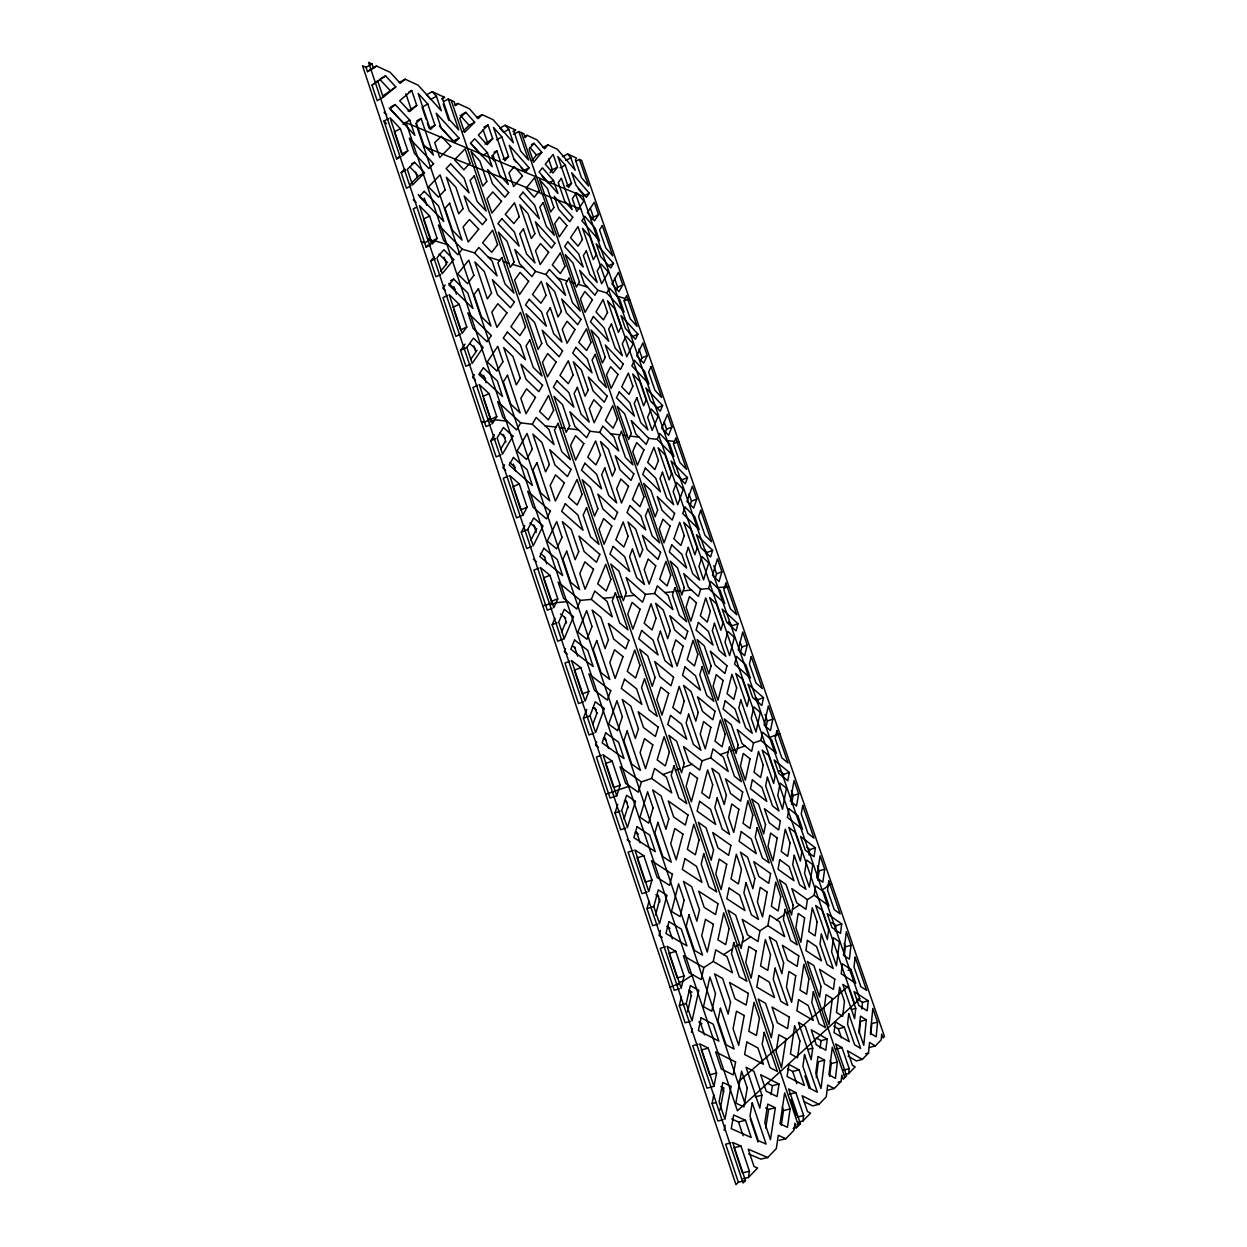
<?xml version="1.0" encoding="UTF-8"?>
<svg xmlns="http://www.w3.org/2000/svg" width="1247" height="1247" viewBox="0 0 1247 1247"><rect width="100%" height="100%" fill="white"/><g stroke="black" fill="none" stroke-linecap="round" stroke-linejoin="round"><path stroke-width="1.5" d="M877.545 1022.088L876.173 1036.803L870.422 1033.28L872.822 1008.418L877.545 1022.088L871.809 1023.584L870.733 1034.62M848.131 1056.178L856.393 1060.916L862.347 1059.404L868.504 1053.014L869.533 1042.445L875.332 1045.952L881.193 1039.873L881.707 1034.137L883.032 1037.972L884.466 1036.491L581.632 160.427L579.434 159.429L576.083 161.128M866.322 1019.812L863.766 1045.251L858.902 1031.113L860.461 1016.149L866.322 1019.812L860.508 1021.324L859.23 1033.607M868.224 1000.795L867.226 1010.834L858.824 1005.518L854.039 991.614L868.224 1000.795L862.488 1002.323L857.733 999.268M861.802 1009.01L862.488 1002.323M844.094 1074.727L848.677 1073.589L849.207 1068.663L841.99 1047.62L835.677 1043.957L846.573 1075.756L843.237 1079.216L841.819 1075.054L841.102 1081.445L834.243 1088.537L828.008 1090.081M855.738 1008.371L854.631 1018.705L842.801 984.351L848.817 988.232L855.738 1008.371L851.358 1009.524M837.345 1062.008L835.443 1078.359L828.928 1074.82L832.279 1047.215L837.345 1062.008L831.219 1063.566L829.676 1076.27M851 945.288L849.378 959.161L843.471 955.155L846.323 931.743L851 945.288L845.326 946.878L844.281 955.545M824.563 1060.184L820.994 1088.537L815.772 1073.184L817.938 1056.505L824.563 1060.184L818.344 1061.774L816.302 1077.533M827.213 1039.063L825.81 1050.223L816.333 1044.846L811.189 1029.773L827.213 1039.063L821.087 1040.653L816.255 1037.878M841.694 923.965L840.494 933.442L831.905 927.441L827.166 913.661L841.694 923.965L836.02 925.601L831.718 922.577M820.121 1048.088L821.087 1040.653M835.287 931.275L836.02 925.601M797.986 1122.222L802.897 1121.037L803.645 1115.519L795.851 1092.59L788.665 1088.943L800.418 1123.609L796.474 1127.693L793.17 1128.488M812.717 1048.181L811.173 1059.685L798.454 1022.4L805.266 1026.343L812.717 1048.181L808.025 1049.397M790.115 1108.926L787.465 1127.288L780.014 1123.796L784.659 1092.777L790.115 1108.926L783.521 1110.531L781.339 1125.215M824.703 869.206L822.833 882.237L816.785 877.763L820.074 855.785L824.703 869.206L819.092 870.889L817.72 880.195M814.182 895.237L815.569 885.884L824.314 892.26L829.021 905.899L814.182 895.237L807.417 899.664L805.936 909.297L796.708 902.844L791.814 888.597L807.417 899.664M775.353 1107.757L770.443 1139.68L764.785 1122.877L767.778 1104.109L775.353 1107.757L768.666 1109.409L765.627 1107.944M779.016 1084.048L777.084 1096.565L766.235 1091.203L760.67 1074.743L779.016 1084.048L772.423 1085.701L767.404 1083.175M815.398 847.866L814.026 856.751L805.235 850.08L800.543 836.456L815.398 847.866L809.786 849.597L806.809 847.321M765.72 1128.099L768.666 1109.409M771.005 1094.632L772.423 1085.701M808.944 854.928L809.786 849.597M743.118 1178.711L748.418 1177.495L749.447 1171.245L741.014 1146.055L732.706 1142.486L745.457 1180.582L743.087 1183.029L368.551 62.35L372.058 63.956L373.492 68.273L367.491 71.671L366.057 67.354L362.534 65.764L735.964 1184.65L738.349 1182.203L745.457 1180.582M761.948 1095.178L759.813 1108.131L746.08 1067.338L753.889 1071.298L761.948 1095.178L755.214 1096.861M798.657 793.809L796.521 806.014L790.349 801.104L794.058 780.513L798.657 793.809L793.108 795.602L791.549 804.315M767.871 925.601L769.742 915.251L779.64 921.86L784.675 936.637L767.871 925.601L759.953 930.792L757.973 941.485L747.467 934.814L742.199 919.32L759.953 930.792M724.195 1130.343L725.146 1125.215M789.351 772.454L787.808 780.778L778.829 773.467L774.169 759.953L789.351 772.454L783.802 774.278L779.313 770.615M720.002 1110.064L723.806 1089.987M783.178 777.598L783.802 774.278M713.939 1086.355L716.573 1073.028L708.234 1048.15L699.723 1043.817L713.939 1086.355L706.94 1088.148L692.755 1045.687L697.977 1044.285M723.198 1119.712L717.913 1121.022L712.068 1103.517L713.798 1094.741M772.844 719.098L770.459 730.508L764.146 725.146L768.292 705.927L772.844 719.098L767.357 720.984L766.141 726.689M713.268 961.421L715.747 949.855L727.079 956.683L732.519 972.785L713.268 961.421L703.838 967.594L701.188 979.581L689.092 972.722L683.403 955.748L703.838 967.594M760.857 740.422L762.618 732.254L771.753 739.923L776.367 753.313L760.857 740.422L753.531 742.963L751.676 751.364L742.027 743.524L737.242 729.542L753.531 742.963M763.538 697.728L761.823 705.49L752.642 697.541L748.029 684.167L763.538 697.728L758.051 699.661L757.35 702.762M691.462 1032.36L692.256 1028.728M687.565 1011.941L691.243 995.652M686.255 1003.57L690.355 985.598L698.819 990.305L692.054 1020.903L686.255 1003.57L679.334 1005.503L685.117 1022.789L690.324 1021.371M679.334 1005.503L681.423 996.509M684.073 975.965L681.174 988.357L667.114 946.317L675.827 951.367L684.073 975.965L677.215 977.929L669.015 953.363L675.827 951.367M747.265 645.073L744.63 655.688L738.193 649.905L742.744 632.026L747.265 645.073L741.84 647.053L740.5 652.368M710.681 757.864L712.972 748.901L723.307 757.038L728.248 771.503L710.681 757.864L702.108 760.841L699.692 770.085L688.718 761.761L683.559 746.594L702.108 760.841M660.411 930.465L659.102 935.531L662.219 937.339M737.959 623.703L736.073 630.904L726.72 622.331L722.153 609.082L737.959 623.703L732.535 625.713L728.326 621.848M655.532 915.08L659.772 899.134M653.818 906.538L658.291 889.89L666.958 895.299L659.538 923.668L653.818 906.538L646.99 908.627L652.695 925.726L657.824 924.183M646.99 908.627L649.017 901.222M651.947 880.039L648.783 891.511L634.894 849.955L643.811 855.723L651.947 880.039L645.198 882.143L637.077 857.874L643.811 855.723M721.919 571.718L719.051 581.57L712.473 575.35L717.446 558.796L721.919 571.718L716.542 573.791L715.092 578.717M651.604 778.393L654.581 768.479L666.428 777.115L671.743 792.874L651.604 778.393L641.426 781.931L638.277 792.204L625.62 783.35L620.055 766.78L641.426 781.931M708.545 588.49L710.65 581.445L720.158 590.392L724.694 603.532L708.545 588.49L700.674 589.223L683.699 573.526L688.406 587.243L698.445 596.44L700.674 589.223M712.614 550.332L710.572 557.004L701.032 547.823L696.496 534.682L712.614 550.332L707.252 552.437L704.555 549.833M623.999 819.045L627.911 806.544M625.713 828.117L620.663 829.785L615.02 812.888L617.764 804.346M616.766 795.773L620.195 785.205L612.152 761.169L603.034 754.716L616.766 795.773L610.064 798.049L596.362 757.038L601.366 755.292M696.792 499.034L693.691 508.106L687.003 501.465L692.366 486.205L696.792 499.034L691.477 501.185L690.23 504.832M654.644 593.494L657.325 585.856L668.096 595.458L672.944 609.658L654.644 593.494L645.447 594.351L626.134 577.455L631.185 592.309L642.61 602.207L645.447 594.351M596.69 741.84L595.505 745.192L598.498 747.327M687.502 477.617L685.289 483.774L675.578 473.985L671.089 460.969L687.502 477.617L682.203 479.814L679.553 477.149M592.761 724.632L597.157 712.598M590.049 715.856L595.271 701.749L604.312 708.514L595.645 732.581L590.049 715.856L583.409 718.241L588.989 734.951L593.977 733.174M583.409 718.241L586.729 709.434M588.818 691.462L585.139 701.157L571.562 660.567L580.853 667.706L588.818 691.462L582.24 693.878L574.306 670.153L580.853 667.706M671.899 426.988L668.563 435.312L661.752 428.267L667.504 414.285L671.899 426.988L666.646 429.233L665.29 432.569M591.296 599.386L594.741 591.047L607.071 601.413L612.277 616.844L591.296 599.386L580.401 600.399L558.142 582.084L563.582 598.279L576.769 609.019L580.401 600.399M657.185 439.365L659.632 433.426L669.499 443.558L673.941 456.48L657.185 439.365L648.783 438.336L631.185 420.488L635.799 433.925L646.227 444.431L648.783 438.336M565.53 648.611L564.252 651.667L567.245 653.974M564.236 638.682L573.511 616.719L564.299 609.284L558.718 622.144L564.236 638.682L557.69 641.207L552.172 624.7L554.993 618.263M662.609 405.571L660.24 411.198L650.342 400.817L645.899 387.926L662.609 405.571L657.372 407.847L652.212 402.438M561.477 632.338L566.013 621.692M557.783 598.794L553.855 607.632L540.434 567.494L549.927 575.303L557.783 598.794L551.314 601.35L543.458 577.907L549.927 575.303M647.224 355.598L643.67 363.173L636.734 355.722L642.875 343.003L647.224 355.598L642.034 357.92L640.584 360.975M599.729 432.413L602.8 426.053L613.96 437.058L618.73 450.978L599.729 432.413L589.925 431.228L569.895 411.775L574.836 426.318L586.698 437.744L589.925 431.228M637.95 334.165L635.424 339.278L625.355 328.32L620.944 315.538L637.95 334.165L632.759 336.534L628.987 332.435M530.895 540.216L536.709 528.588M527.746 529.523L533.669 517.879L543.068 525.938L533.202 545.874L527.746 529.523L521.293 532.22L526.733 548.54L531.581 546.529M521.293 532.22L524.722 525.548M522.945 515.167L527.107 507.17L519.329 483.945L509.664 475.497L522.945 515.167L516.507 517.879L503.274 478.271L508.075 476.183M622.767 284.83L618.995 291.689L611.95 283.848L618.465 272.345L622.767 284.83L617.639 287.246L616.112 290.005M532.298 424.261L536.179 417.418L548.976 429.451L554.073 444.555L532.298 424.261L520.716 422.858L497.615 401.518L502.931 417.355L516.617 429.888L520.716 422.858M606.775 292.967L609.534 288.088L619.743 299.389L624.124 312.062L606.775 292.967L597.859 290.255L579.652 270.303L584.173 283.505L594.959 295.243L597.859 290.255M504.536 464.788L502.822 467.796L505.721 470.353M613.508 263.398L610.812 268.011L600.586 256.477L596.222 243.804L613.508 263.398L608.365 265.845M500.826 448.951L505.503 440.986M500.92 454.812L496.15 456.916L490.757 440.783L494.373 434.798M496.774 416.592L492.362 423.746L479.253 384.528L489.089 393.616L496.774 416.592L490.476 419.428L483.4 398.261M598.544 214.687L594.538 220.844L587.368 212.598L594.258 202.326L598.544 214.687L593.447 217.196L591.437 220.283M545.89 274.511L549.335 269.383L560.885 281.744L565.561 295.383L545.89 274.511L535.524 271.363L514.793 249.462L519.625 263.725L531.908 276.6L535.524 271.363M474.437 374.724L472.613 377.405L475.419 380.008M589.27 193.254L586.433 197.369L576.036 185.289L571.703 172.725L589.27 193.254L584.188 195.779L578.203 188.827M470.945 359.058L477.009 350.329M466.846 347.414L473.439 338.108L483.181 347.414L472.177 363.391L466.846 347.414L460.564 350.391L465.895 366.337L470.618 364.124M460.564 350.391L465.022 344.172M466.783 327.01L462.154 333.37L449.185 294.588L459.177 304.299L466.783 327.01L460.579 329.987L453.581 309.069M571.5 183.356L568.492 187.502L557.814 156.514L565.25 165.181L571.5 183.356L566.341 185.959M557.534 167.145L552.982 173.037L545.298 164.214L553.138 154.394L557.534 167.145L552.327 169.81L550.021 172.756M453.674 279.079L448.951 284.986L473.003 308.508L467.796 292.998L453.674 279.079L450.588 280.591M474.561 252.876L478.864 247.483L492.113 261.106L497.101 275.899L474.561 252.876L462.31 249.166L438.43 224.943L443.636 240.437L457.789 254.684L462.31 249.166M445.132 285.08L442.747 288.041L445.428 290.645M529.087 167.784L525.611 172.039L513.826 158.79L509.212 145.276L529.087 167.784L523.709 170.558L521.199 167.721M541.79 152.321L533.622 162.266L529.118 149.094L534.012 143.327L541.79 152.321L536.522 155.033L531.939 160.582M562.584 156.623L567.681 154.005L570.892 157.792L575.179 170.231L557.269 149.219L547.885 144.901L544.658 148.814L536.943 139.867L527.076 135.315L524.426 136.702M440.581 271.207L446.332 264.255M440.643 274.465L435.982 276.772L430.714 260.997L434.221 256.898M437.136 238.442L432.273 244.022L419.444 205.661L429.607 215.98L437.136 238.442L430.994 241.559M508.573 156.545L504.848 160.816L493.469 127.443L501.902 136.983L508.573 156.545L503.102 159.382M527.076 135.315L525.158 137.529L523.896 133.85L518.83 131.527L513.499 134.333M416.373 207.267L413.303 208.857L426.1 247.14L427.939 245.051M496.836 150.84L492.97 155.111L499.782 175.126L508.293 184.509L496.836 150.84L494.061 152.274M476.681 117.608L482.184 114.662L493.111 119.681L513.405 142.781L508.838 129.407L503.445 132.244L499.813 128.114L505.206 125.246L515.588 130.031L514.013 131.777L520.576 150.949L528.619 160.099L518.83 131.527M492.705 138.713L487.094 144.777L478.349 135.05L488.029 124.981L492.705 138.713L484.927 144.06M748.418 1177.495L757.599 1167.987L754.045 1166.522L748.231 1149.157L767.7 1157.528L776.32 1148.581L778.299 1135.3L785.813 1138.729L793.934 1130.328L794.931 1123.157L796.474 1127.693M802.897 1121.037L810.55 1113.103L807.479 1111.576L802.102 1095.754L819.014 1104.328L826.247 1096.83L827.681 1085.046L834.243 1088.537M848.677 1073.589L855.161 1066.855L852.465 1065.328L847.477 1050.785L862.347 1059.404M458.958 138.105L454.625 142.485L441.142 127.818L436.216 113.196L458.958 138.105L453.238 141.16L439.396 126.072M474.671 122.253L464.57 132.431L459.753 118.216L465.801 112.324L474.671 122.253L469.09 125.23L462.777 131.574M482.184 114.662L478.209 118.668L469.433 108.785L457.914 103.485L455.093 104.997M410.481 184.135L418.602 175.967L423.107 173.582M414.55 162.313L407.301 169.374L412.523 184.992L424.619 172.803L414.55 162.313L411.526 163.918M410.996 185.803L406.413 188.219L401.207 172.616L404.854 169.078M407.8 150.84L402.719 155.657L390.03 117.732L400.365 128.644L407.8 150.84L401.752 154.082L394.348 131.917L400.365 128.644M434.954 125.183L430.324 129.563L418.15 93.416L427.815 104L434.954 125.183L429.139 128.316L427.362 123.032M457.914 103.485L455.529 105.73L454.189 101.771L448.265 99.043L444.01 101.35M388.518 118.559L383.982 121.053L396.624 158.915L399.196 156.499M406.101 122.72L582.879 196.247L859.775 998.909L737.413 1110.796L406.101 122.72L403.108 124.357M421.159 118.527L416.342 122.923L423.637 144.636L433.442 155.049L421.159 118.527L416.747 120.928M426.536 94.834L432.273 91.686L444.446 97.282L442.514 99.059L449.512 119.774L458.709 129.906L448.265 99.043M416.732 105.403L409.733 111.591L399.679 100.773L411.728 90.517L416.732 105.403L408.05 111.108M737.834 1082.209L848.537 985.863M395.205 104.577L390.062 108.957L414.892 135.346L409.795 120.18L395.205 104.577L390.716 107.039M378.106 80.4L372.011 85.217L377.171 100.633L383.203 97.297L395.813 86.916L385.588 75.864L381.13 78.374M432.273 91.686L436.434 96.284L441.313 110.749L418.057 85.139L405.181 79.216L400.225 83.284L390.124 72.279L376.469 65.997L371.996 68.523M382.813 96.019L395.813 86.916M372.011 85.217L385.588 75.864M373.492 68.273L376.469 65.997M367.491 71.671L370.499 69.38M676.981 985.208L679.553 983.524M692.818 974.827L682.795 981.389L679.366 982.371M723.65 954.61L732.519 948.78M735.294 946.972L739.611 944.135M742.324 942.358L750.694 936.871M776.632 919.865L784.129 914.939M786.483 913.396L790.13 911.011M792.437 909.499L799.545 904.823M821.664 890.327L828.086 886.118M831.671 883.764L827.291 885.635M670.06 987.172L677.822 984.008M366.057 67.354L372.058 63.956M399.321 82.473L405.181 79.216M408.798 92.138L411.728 90.517M436.434 96.284L430.698 99.417L427.581 95.972M427.815 104L422.016 107.18L426.178 119.509M441.609 98.84L444.446 97.282M409.795 120.18L403.857 123.406L389.22 107.866M461.608 114.584L465.801 112.324M396.624 158.915L401.191 156.467M483.898 127.178L488.029 124.981M401.207 172.616L405.789 170.184M496.446 139.851L501.902 136.983M512.907 131.434L515.588 130.031M483.244 154.987L487.437 152.789L492.175 166.771L470.649 143.062L474.78 138.776L487.437 152.789M531.362 144.699L534.012 143.327M542.679 147.582L547.885 144.901M429.607 215.98L423.497 219.129L430.418 239.829M565.795 160.395L570.892 157.792M560.106 167.815L565.25 165.181M430.386 243.227L435 240.889L447.985 244.817M549.568 182.561L553.528 180.55L557.97 193.519L539.078 172.008L542.414 167.846L553.528 180.55M426.1 247.14L430.729 244.802M430.714 260.997L435.359 258.675M447.626 295.352L442.966 297.643L455.888 336.378L460.579 334.118M452.988 307.323L459.177 304.299M624.357 300.932L627.787 299.327L629.86 299.966M477.679 385.261L472.94 387.443L486.018 426.614L490.788 424.463M482.807 396.499L489.089 393.616M490.102 421.86L494.841 419.725L507.139 421.205M490.757 440.783L495.527 438.663M519.329 483.945L512.969 486.689L520.716 509.883L527.107 507.17M673.489 443.246L678.96 441.984M538.813 568.149L533.95 570.128L547.324 610.188L552.218 608.271M550.675 603.657L542.804 605.871M551.19 604.592L556.068 602.66L567.634 601.584M552.172 624.7L557.082 622.783M723.525 588.132L728.934 586.589M569.91 661.191L564.985 663.045L578.514 703.573L583.471 701.765M605.683 794.308L629.517 786.078M612.417 792.016L615.192 791.05M662.827 774.496L672.429 771.16M675.422 770.116L680.098 768.495M683.029 767.482L692.085 764.317M720.174 754.56L728.295 751.738M730.836 750.85L734.795 749.478M737.289 748.605L745.005 745.924M768.978 737.601L775.946 735.169M779.843 733.828L774.465 735.652M612.152 761.169L605.512 763.476L613.54 787.481L620.195 785.205M615.02 812.888L620.055 811.205M633.195 850.501L628.129 852.137L641.971 893.616L647.084 892.026M665.399 946.832L660.255 948.344L674.268 990.305L679.444 988.84M848.085 970.291L850.968 969.496L855.723 983.275L841.211 973.751L842.426 963.791L850.968 969.496M856.876 999.689L859.775 998.909M708.234 1048.15L701.313 1049.974L709.621 1074.82L716.573 1073.028M833.838 1026.141L838.343 1028.837L844.328 1027.279L849.269 1041.666L834.04 1032.687L835.365 1021.87L844.328 1027.279M835.926 1049.163L841.99 1047.62M869.502 1047.433L875.332 1045.952M787.558 1068.773L792.671 1071.469L799.093 1069.848L804.409 1085.498L787.091 1076.504L788.899 1064.424L799.093 1069.848M865.558 1053.762L868.504 1053.014M843.128 1070.191L849.207 1068.663M712.068 1103.517L715.575 1102.644M789.351 1094.196L795.851 1092.59M838.015 1082.209L841.102 1081.445M731.786 1118.964L738.536 1122.004L745.457 1120.32L751.208 1137.482L731.225 1128.644L733.688 1114.958L745.457 1120.32M819.014 1104.328L812.623 1105.886L804.284 1101.693M797.114 1117.094L803.645 1115.519M797.129 1124.389L800.418 1123.609M730.945 1142.907L725.645 1144.169L738.349 1182.203M741.014 1146.055L734 1147.723L742.401 1172.866L749.447 1171.245M779.094 1140.335L785.813 1138.729M767.7 1157.528L760.81 1159.133L748.699 1153.989M549.335 603.283L552.312 603.018M603.33 598.264L613.618 597.313M616.829 597.017L621.832 596.549M624.981 596.253L634.692 595.349M664.822 592.543L673.551 591.733M676.279 591.483L680.535 591.094M683.216 590.844L691.493 590.065M717.259 587.68L724.756 586.978M481.342 421.735L484.522 422.11L490.866 419.241L487.702 418.867M545.095 425.804L556.037 427.129M559.467 427.534L564.782 428.189M568.133 428.594L578.483 429.841M610.578 433.722L619.868 434.844M622.783 435.203L627.319 435.749M630.171 436.091L639.01 437.151M666.49 440.487L674.487 441.454M421.268 241.747L424.619 242.744L430.792 239.611L427.456 238.598M488.091 256.976L499.673 260.483M503.289 261.589L508.916 263.288M512.455 264.364L523.413 267.684M557.378 277.987L567.229 280.965M570.315 281.9L575.116 283.365M578.14 284.285L587.493 287.122M616.642 295.96L625.121 298.532M423.497 146.46L580.931 209.215M567.681 154.005L576.628 158.135L575.35 159.834L581.507 177.666L588.631 186.021L579.434 159.429M720.844 1086.573L724.164 1088.163M698.788 1022.01L701.827 1023.616M688.625 990.336L692.023 992.207M666.802 926.474L669.904 928.329M655.891 894.66L658.79 896.468M627.116 839.808L630.187 841.803M635.191 832.03L638.355 834.118M624.388 800.558L627.35 802.585M603.392 738.271L606.26 740.344M593.245 707.517L596.269 709.761M572.482 645.915L575.413 648.206M560.464 613.945L565.748 618.169M533.357 559.202L536.257 561.602M540.419 553.356L544.892 557.097M529.975 522.852L535.368 527.434M755.23 697.198L758.051 699.661M509.867 462.699L515.338 467.547M499.844 432.771L505.316 437.728M479.939 373.289L485.519 378.496M470.025 343.704L475.606 349.004M448.811 283.381L455.249 289.678M438.96 254.029L447.642 262.665M413.225 199.676L415.952 202.435M418.213 194.516L426.069 202.544M409.78 166.833L417.34 174.658M383.982 121.053L386.57 123.765M384.029 112.277L386.648 115.051M379.634 79.2L389.875 90.22M470.431 143.14L481.841 155.719M460.205 115.348L469.09 125.23M513.655 159.226L516.164 162.063M542.071 176.186L548.259 183.231M505.206 125.246L508.838 129.407M529.835 147.349L536.522 155.033M590.408 208.374L593.447 217.196M614.568 278.346L617.639 287.246M638.932 348.942L642.034 357.92M664.137 421.985L666.646 429.233M688.952 493.874L691.477 501.185M713.752 565.717L716.542 573.791M740.141 642.174L741.84 647.053M765.081 714.406L767.357 720.984M791.393 790.614L793.108 795.602M817.362 865.87L819.092 870.889M844.157 943.511L845.326 946.878M575.397 193.129L854.647 1003.601M548.571 158.883L552.327 169.81M838.343 1028.837L841.429 1037.816M521.371 132.696L844.905 1077.486M830.081 1060.277L831.219 1063.566M483.103 129.626L487.187 141.628M491.91 155.501L493.718 160.801M804.907 1075.88L809.163 1088.413M792.671 1071.469L796.802 1083.627M791.144 1099.48L796.506 1115.332M451.227 100.399L798.454 1125.636M443.215 103.937L448.733 120.258M782.305 1106.946L783.521 1110.531M405.883 93.743L410.871 108.614M415.89 123.547L745.082 1103.782M750.226 1118.84L758.051 1142.112M738.536 1122.004L743.134 1135.721M415.594 172.164L417.449 177.713M424.245 198.024L426.723 205.412M444.041 257.147L446.52 264.535M453.939 286.701L456.418 294.089M473.735 345.824L475.59 351.358M483.633 375.378L486.112 382.767M503.429 434.502L505.908 441.89M513.328 464.055L515.806 471.444M533.747 525.018L536.226 532.407M544.269 556.427L546.747 563.815M564.688 617.39L566.543 622.939M574.586 646.959L577.673 656.187M594.99 707.922L596.845 713.455M604.889 737.476L608.598 748.559M625.932 800.293L628.394 807.682M636.438 831.702L640.147 842.785M657.481 894.504L659.944 901.893M667.987 925.913L672.32 938.851M689.638 990.57L691.508 996.119M700.159 1021.979L704.493 1034.916M721.81 1086.651L723.665 1092.185M378.044 81.85L383.203 97.297M848.739 1013.733L847.555 1024.223L854.647 1044.83L860.664 1048.4L848.739 1013.733M855.13 957.228L854.024 966.924L860.835 986.642L866.587 990.414L855.13 957.228M844.453 1001.263L842.691 1016.289L836.503 1012.502L839.59 987.11L844.453 1001.263M832.31 998.566L829.037 1024.582L824.018 1009.93L826.013 994.638L832.31 998.566M834.757 979.144L833.464 989.417L824.438 983.68L819.513 969.293L834.757 979.144M839.434 941.875L836.425 965.833L831.609 951.835L833.448 937.744L839.434 941.875M821.04 986.502L819.606 997.07L807.417 961.484L813.886 965.661L821.04 986.502M828.678 929.81L827.369 939.521L815.663 905.509L821.82 909.874L828.678 929.81M804.533 1054.541L802.897 1066.263L810.519 1088.662L817.362 1092.216L804.533 1054.541M813.309 991.786L811.813 1002.51L819.108 1023.881L825.608 1027.699L813.309 991.786M821.368 934.143L819.98 944.01L826.995 964.414L833.183 968.483L821.368 934.143M828.787 881.021L827.525 890.14L834.259 909.671L840.151 913.911L828.787 881.021M799.919 1040.996L797.503 1057.768L790.458 1053.933L794.682 1025.642L799.919 1040.996M808.882 978.864L806.669 994.218L799.997 990.134L803.863 964.196L808.882 978.864M817.112 921.798L815.086 935.92L808.742 931.618L812.296 907.785L817.112 921.798M798.563 999.72L796.911 1010.771L813.325 1020.451L808.227 1005.534L798.563 999.72M807.417 940.425L805.905 950.573L821.492 960.813L816.598 946.551L807.417 940.425M786 1038.751L781.51 1067.822L776.102 1051.86L778.829 1034.776L786 1038.751M789.32 1017.116L787.558 1028.541L777.302 1022.727L772.002 1007.077L789.32 1017.116M795.711 975.7L791.611 1002.292L786.436 987.094L788.915 971.475L795.711 975.7M798.766 955.888L797.145 966.363L787.434 960.19L782.337 945.273L798.766 955.888M804.611 917.886L800.855 942.296L795.882 927.799L798.174 913.443L804.611 917.886M812.81 864.67L809.35 887.163L804.564 873.29L806.684 860.087L812.81 864.67M773.296 1026.047L771.347 1037.847L758.223 999.096L765.596 1003.367L773.296 1026.047M783.646 962.965L781.885 973.751L769.305 936.84L776.273 941.345L783.646 962.965M793.139 905.166L791.518 915.049L779.453 879.821L786.062 884.513L793.139 905.166M801.868 851.997L800.371 861.1L788.774 827.416L795.072 832.248L801.868 851.997M752.237 1102.831L749.993 1116.049L758.238 1140.584L766.11 1144.076L752.237 1102.831M764.193 1032.36L762.166 1044.362L770.038 1067.666L777.458 1071.516L764.193 1032.36M775.104 968.124L773.249 979.082L780.778 1001.263L787.792 1005.394L775.104 968.124M785.08 909.328L783.381 919.382L790.614 940.534L797.254 944.899L785.08 909.328M794.245 855.317L792.687 864.576L799.623 884.778L805.952 889.329L794.245 855.317M802.709 805.531L801.26 814.073L807.931 833.417L813.964 838.109L802.709 805.531M747.249 1088.008L743.945 1106.9L735.839 1103.112L741.591 1071.189L747.249 1088.008M759.439 1018.269L756.43 1035.462L748.792 1031.3L754.03 1002.307L759.439 1018.269M770.537 954.719L767.793 970.4L760.576 965.973L765.362 939.505L770.537 954.719M780.7 896.531L778.19 910.918L771.363 906.288L775.743 882.019L780.7 896.531M790.052 843.081L787.73 856.315L781.245 851.514L785.267 829.208L790.052 843.081M746.844 1042.056L744.615 1054.479L763.413 1064.237L757.911 1047.948L746.844 1042.056M758.815 975.778L756.773 987.094L774.527 997.569L769.259 982.075L758.815 975.778M779.749 859.76L778.034 869.268L793.996 880.725L789.148 866.618L779.749 859.76M788.977 808.711L787.387 817.455L802.569 829.255L797.909 815.741L788.977 808.711M731.054 1086.402L724.959 1119.292L719.098 1101.756L722.792 1082.427L731.054 1086.402M735.59 1062.023L733.189 1074.883L721.374 1069.053L715.622 1051.891L735.59 1062.023M744.225 1015.526L738.676 1045.36L733.08 1028.744L736.447 1011.208L744.225 1015.526M748.34 993.36L746.158 1005.066L735.029 998.769L729.542 982.48L748.34 993.36M756.196 951.025L751.146 978.209L745.8 962.419L748.855 946.442L756.196 951.025M767.139 892.073L762.525 916.95L757.397 901.908L760.202 887.303L767.139 892.073M770.584 873.539L768.76 883.328L758.815 876.392L753.78 861.615L770.584 873.539M777.177 837.984L772.937 860.835L768.027 846.464L770.599 833.058L777.177 837.984M780.341 820.947L778.674 829.956L769.228 822.802L764.395 808.679L780.341 820.947M786.436 788.182L782.524 809.241L777.785 795.508L780.154 783.147L786.436 788.182M730.555 1002.058L728.17 1014.154L714.593 973.829L722.59 978.459L730.555 1002.058M743.274 937.541L741.092 948.546L728.108 910.216L735.652 915.095L743.274 937.541M754.871 878.621L752.892 888.69L740.453 852.169L747.577 857.219L754.871 878.621M765.518 824.61L763.694 833.853L751.754 798.968L758.519 804.175L765.518 824.61M775.307 774.917L773.639 783.428L762.151 750.055L768.573 755.339L775.307 774.917M720.423 1008.277L717.929 1020.592L726.081 1044.861L734.14 1049.039L720.423 1008.277M733.797 942.529L731.521 953.737L739.3 976.791L746.906 981.264L733.797 942.529M745.987 882.58L743.898 892.821L751.364 914.768L758.55 919.475L745.987 882.58M757.132 827.696L755.23 837.08L762.385 858.014L769.196 862.908L757.132 827.696M767.388 777.24L765.642 785.891L772.517 805.905L778.985 810.924L767.388 777.24M776.85 730.711L775.229 738.692L781.853 757.88L788.01 762.993L776.85 730.711M715.497 993.61L711.819 1011.223L703.511 1006.719L709.902 976.993L715.497 993.61M729.074 928.61L725.738 944.634L717.913 939.833L723.728 912.804L729.074 928.61M741.466 869.315L738.411 883.952L731.023 878.948L736.338 854.273L741.466 869.315M752.798 815.024L749.993 828.444L743.009 823.285L747.888 800.652L752.798 815.024M763.226 765.128L760.654 777.473L754.014 772.205L758.503 751.38L763.226 765.128M701.126 1017.755L698.382 1030.49L718.88 1041.12L713.175 1024.161L701.126 1017.755M729.059 888.082L726.783 898.635L744.958 910.559L739.752 895.221L729.059 888.082M741.217 831.655L739.128 841.304L756.321 853.665L751.333 839.028L741.217 831.655M752.362 779.889L750.445 788.759L766.765 801.431L761.964 787.449L752.362 779.889M713.424 924.308L707.267 952.084L701.749 935.655L705.459 919.351L713.424 924.308M717.991 903.67L715.575 914.565L704.181 907.348L698.756 891.231L717.991 903.67M726.705 864.233L721.109 889.547L715.809 873.929L719.207 859.058L726.705 864.233M730.882 845.372L728.684 855.333L717.929 847.835L712.723 832.513L730.882 845.372M738.863 809.287L733.735 832.466L728.669 817.58L731.771 803.972L738.863 809.287M742.682 792.016L740.671 801.135L730.493 793.435L725.505 778.814L742.682 792.016M750.024 758.862L745.301 780.17L740.437 765.939L743.29 753.437L750.024 758.862M760.296 712.411L755.947 732.051L751.271 718.443L753.889 706.924L760.296 712.411M699.52 909.983L696.886 921.221L683.465 881.348L691.649 886.648L699.52 909.983M713.565 849.971L711.164 860.212L698.32 822.287L706.036 827.759L713.565 849.971M726.393 795.134L724.211 804.502L711.881 768.355L719.176 773.951L726.393 795.134M738.177 744.833L736.151 753.453L724.32 718.911L731.225 724.601L738.177 744.833M749.011 698.554L747.14 706.488L735.761 673.427L742.324 679.163L749.011 698.554M688.983 914.784L686.224 926.225L694.283 950.214L702.544 955.093L688.983 914.784M703.713 853.681L701.204 864.093L708.904 886.898L716.682 891.995L703.713 853.681M717.15 797.924L714.858 807.448L722.247 829.161L729.589 834.446L717.15 797.924M729.464 746.859L727.36 755.604L734.452 776.32L741.404 781.729L729.464 746.859M740.796 699.91L738.848 707.953L745.659 727.78L752.268 733.267L740.796 699.91M751.24 656.592L749.447 664.028L756.009 683.029L762.291 688.578L751.24 656.592M684.104 900.287L680.067 916.639L671.556 911.432L678.586 883.842L684.104 900.287M699.053 839.901L695.374 854.787L687.362 849.363L693.768 824.267L699.053 839.901M712.692 784.799L709.325 798.407L701.78 792.827L707.61 769.898L712.692 784.799M725.177 734.327L722.091 746.797L714.952 741.123L720.314 720.096L725.177 734.327M736.665 687.908L733.813 699.396L727.048 693.644L731.973 674.284L736.665 687.908M668.938 921.673L665.929 933.489L686.91 945.865L681.283 929.093L668.938 921.673M684.993 858.669L682.265 869.393L701.967 882.346L696.59 866.4L684.993 858.669M699.614 801.322L697.12 811.111L715.7 824.454L710.541 809.287L699.614 801.322M725.224 700.798L723.12 709.029L739.783 722.886L735.029 709.044L725.224 700.798M736.509 656.499L734.577 664.09L750.413 678.072L745.831 664.807L736.509 656.499M672.46 874.241L669.561 885.354L657.169 877.498L651.542 860.726L672.46 874.241M682.951 834.087L676.217 859.853L670.746 843.611L674.814 828.491L682.951 834.087M687.97 814.946L685.32 825.062L673.676 816.925L668.298 800.995L687.97 814.946M697.541 778.346L691.384 801.837L686.146 786.389L689.872 772.594L697.541 778.346M710.868 727.328L705.241 748.855L700.222 734.124L703.62 721.499L710.868 727.328M715.061 711.289L712.848 719.768L702.466 711.32L697.525 696.839L715.061 711.289M723.12 680.503L717.945 700.284L713.113 686.209L716.246 674.596L723.12 680.503M726.97 665.727L724.928 673.536L715.092 665.01L710.338 651.168L726.97 665.727M734.405 637.342L729.62 655.595L724.99 642.111L727.858 631.403L734.405 637.342M668.813 818.936L665.945 829.349L652.664 789.912L661.035 795.851L668.813 818.936M684.167 763.32L681.548 772.813L668.844 735.294L676.716 741.342L684.167 763.32M698.211 712.489L695.81 721.171L683.605 685.382L691.056 691.524L698.211 712.489M711.086 665.836L708.873 673.832L697.167 639.633L704.212 645.79L711.086 665.836M722.933 622.892L720.906 630.265L709.637 597.5L716.324 603.688L722.933 622.892M657.886 822.334L654.878 832.934L662.843 856.658L671.291 862.207L657.886 822.334M673.957 765.783L671.213 775.431L678.836 797.971L686.785 803.692L673.957 765.783M688.625 714.141L686.115 722.964L693.426 744.459L700.939 750.289L688.625 714.141M702.077 666.818L699.77 674.923L706.784 695.452L713.892 701.344L702.077 666.818M714.437 623.297L712.318 630.764L719.067 650.404L725.816 656.343L714.437 623.297M725.848 583.128L723.899 590.018L730.399 608.848L736.806 614.818L725.848 583.128M653.069 808.009L648.658 823.129L639.96 817.237L647.598 791.751L653.069 808.009M669.343 752.144L665.337 765.923L657.153 759.875L664.105 736.681L669.343 752.144M684.198 701.141L680.535 713.736L672.834 707.61L679.179 686.411L684.198 701.141M697.821 654.41L694.454 665.96L687.175 659.772L693.005 640.319L697.821 654.41M710.354 611.404L707.252 622.05L700.346 615.847L705.708 597.921L710.354 611.404M637.123 826.699L633.85 837.61L655.298 851.701L649.734 835.116L637.123 826.699M670.481 715.451L667.753 724.507L686.738 739.253L681.641 724.242L670.481 715.451M685.008 666.974L682.53 675.266L700.455 690.183L695.561 675.843L685.008 666.974M698.351 622.456L696.075 630.078L713.066 645.089L708.358 631.387L698.351 622.456M635.456 801.369L627.397 827.556L621.739 810.644L626.602 795.274L635.456 801.369M652.82 744.864L645.51 768.651L640.101 752.58L644.512 738.629L652.82 744.864M658.26 727.157L655.392 736.509L643.499 727.5L638.183 711.741L658.26 727.157M668.657 693.348L661.986 715.061L656.81 699.77L660.832 687.035L668.657 693.348M673.629 677.168L671.011 685.71L659.803 676.591L654.706 661.58L673.629 677.168M683.153 646.195L677.043 666.085L672.071 651.511L675.749 639.851L683.153 646.195M687.721 631.356L685.304 639.197L674.705 630.016L669.81 615.691L687.721 631.356M696.465 602.878L690.838 621.177L686.068 607.242L689.451 596.518L696.465 602.878M708.732 562.958L703.557 579.839L698.959 566.481L702.077 556.583L708.732 562.958M638.464 728.872L635.347 738.473L622.222 699.473L630.764 706.036L638.464 728.872M655.096 677.573L652.259 686.333L639.68 649.204L647.723 655.828L655.096 677.573M670.294 630.67L667.706 638.682L655.626 603.267L663.217 609.908L670.294 630.67M684.26 587.602L681.875 594.99L670.263 561.103L677.448 567.759L684.26 587.602M697.12 547.947L694.906 554.744L683.746 522.29L690.557 528.915L697.12 547.947M627.147 730.929L623.89 740.687L631.761 764.146L640.397 770.35L627.147 730.929M644.512 678.804L641.55 687.705L649.095 710.011L657.216 716.324L644.512 678.804M660.396 631.216L657.683 639.352L664.916 660.614L672.569 666.989L660.396 631.216M674.939 587.571L672.445 595.037L679.397 615.363L686.645 621.754L674.939 587.571M688.328 547.402L686.037 554.292L692.724 573.745L699.598 580.151L688.328 547.402M700.705 510.335L698.569 516.694L705.023 535.353L711.554 541.744L700.705 510.335M622.378 716.76L617.608 730.68L608.723 724.117L616.969 700.689L622.378 716.76M639.96 665.321L635.611 678.009L627.272 671.369L634.77 650.03L639.96 665.321M656.016 618.341L652.041 629.953L644.185 623.266L651.043 603.751L656.016 618.341M670.73 575.272L667.098 585.919L659.663 579.232L665.96 561.321L670.73 575.272M684.276 535.633L680.924 545.453L673.879 538.782L679.693 522.275L684.276 535.633M605.668 732.815L602.145 742.853L624.061 758.597L618.559 742.199L605.668 732.815M624.498 679.272L621.287 688.406L641.862 704.384L636.593 688.796L624.498 679.272M641.644 630.499L638.713 638.823L658.089 654.94L653.038 640.07L641.644 630.499M671.743 544.877L669.28 551.891L686.598 568.04L681.938 554.463L671.743 544.877M685.024 507.093L682.748 513.577L699.208 529.663L694.704 516.648L685.024 507.093M610.749 690.667L607.351 700.097L594.414 690.292L588.927 673.91L610.749 690.667M623.017 656.592L615.145 678.462L609.799 662.562L614.537 649.749L623.017 656.592M628.878 640.319L625.791 648.908L613.649 639.041L608.396 623.453L628.878 640.319M640.085 609.222L632.884 629.189L627.771 614.07L632.104 602.363L640.085 609.222M655.719 565.857L649.11 584.157L644.2 569.723L648.175 558.999L655.719 565.857M660.629 552.203L658.026 559.42L647.224 549.522L642.392 535.337L660.629 552.203M670.075 526L664.012 542.835L659.273 529.04L662.921 519.173L670.075 526M674.611 513.421L672.211 520.077L661.97 510.226L657.309 496.649L674.611 513.421M683.309 489.245L677.713 504.786L673.162 491.552L676.529 482.464L683.309 489.245M608.442 639.805L605.091 648.611L592.107 610.032L600.82 617.218L608.442 639.805M626.321 592.73L623.266 600.773L610.812 564.034L619.011 571.22L626.321 592.73M642.673 549.678L639.867 557.035L627.927 521.963L635.658 529.118L642.673 549.678M657.683 510.117L655.111 516.897L643.623 483.353L650.95 490.461L657.683 510.117M671.525 473.673L669.156 479.939L658.089 447.782L665.041 454.828L671.525 473.673M596.736 640.522L593.245 649.469L601.038 672.663L609.845 679.506L596.736 640.522M615.394 592.761L612.215 600.914L619.665 622.986L627.958 629.875L615.394 592.761M632.447 549.116L629.532 556.583L636.687 577.626L644.496 584.531L632.447 549.116M648.081 509.088L645.4 515.931L652.275 536.054L659.663 542.944L648.081 509.088M662.469 472.223L660.006 478.552L666.631 497.818L673.629 504.661L662.469 472.223M675.765 438.196L673.489 444.026L679.864 462.528L686.52 469.324L675.765 438.196M592.013 626.508L586.916 639.259L577.86 632.042L586.667 610.625L592.013 626.508M610.874 579.419L606.229 591.031L597.718 583.814L605.746 564.283L610.874 579.419M628.098 536.381L623.843 547.012L615.831 539.795L623.188 521.932L628.098 536.381M643.904 496.898L639.992 506.672L632.432 499.501L639.181 483.088L643.904 496.898M658.463 460.564L654.862 469.558L647.676 462.45L653.911 447.33L658.463 460.564M574.586 639.992L570.799 649.173L593.167 666.553L587.727 650.342L574.586 639.992M613.103 546.404L609.97 554.027L629.719 571.485L624.731 556.77L613.103 546.404M629.922 505.565L627.054 512.548L645.697 529.928L640.896 515.868L629.922 505.565M645.385 468.03L642.735 474.452L660.396 491.723L655.766 478.271L645.385 468.03M593.541 569.271L585.108 589.254L579.808 573.542L584.89 561.836L593.541 569.271M599.807 554.401L596.502 562.257L584.126 551.533L578.92 536.116L599.807 554.401M611.809 525.969L604.109 544.222L599.028 529.258L603.657 518.581L611.809 525.969M617.546 512.377L614.506 519.563L602.862 508.885L597.874 494.186L617.546 512.377M628.535 486.314L621.474 503.055L616.61 488.762L620.85 478.973L628.535 486.314M633.819 473.829L631.029 480.422L620.024 469.838L615.223 455.779L633.819 473.829M643.935 449.855L637.42 465.256L632.743 451.585L636.656 442.576L643.935 449.855M658.12 416.217L652.119 430.433L647.614 417.324L651.215 409.016L658.12 416.217M578.733 551.704L575.163 559.732L562.319 521.589L571.204 529.367L578.733 551.704M597.827 508.776L594.57 516.102L582.255 479.752L590.61 487.468L597.827 508.776M615.317 469.48L612.324 476.198L600.493 441.485L608.38 449.138L615.317 469.48M631.372 433.379L628.628 439.567L617.249 406.335L624.7 413.91L631.372 433.379M646.18 400.1L643.639 405.805L632.681 373.96L639.742 381.426L646.18 400.1M566.668 551.127L562.943 559.28L570.643 582.209L579.637 589.691L566.668 551.127M586.573 507.623L583.175 515.058L590.564 536.88L598.996 544.347L586.573 507.623M604.764 467.859L601.662 474.655L608.754 495.495L616.704 502.915L604.764 467.859M621.474 431.353L618.606 437.603L625.433 457.54L632.946 464.897L621.474 431.353M636.858 397.746L634.209 403.514L640.771 422.608L647.91 429.888L636.858 397.746M651.059 366.696L648.627 372.027L654.956 390.342L661.721 397.544L651.059 366.696M562.007 537.27L556.567 548.867L547.324 541.011L556.708 521.542L562.007 537.27M582.1 494.42L577.143 504.988L568.476 497.194L577.034 479.44L582.1 494.42M600.477 455.249L595.941 464.928L587.773 457.197L595.614 440.955L600.477 455.249M617.343 419.304L613.165 428.189L605.465 420.535L612.667 405.618L617.343 419.304M632.868 386.18L629.034 394.395L621.723 386.835L628.363 373.071L632.868 386.18M543.832 548.228L539.811 556.567L562.615 575.537L557.238 559.498L543.832 548.228M565.296 503.757L561.633 511.348L583.019 530.24L577.875 514.98L565.296 503.757M584.874 463.198L581.523 470.135L601.646 488.886L596.705 474.328L584.874 463.198M619.276 391.917L616.454 397.762L634.427 416.124L629.844 402.781L619.276 391.917M634.474 360.414L631.855 365.823L648.923 383.936L644.512 371.154L634.474 360.414M550.395 511.13L546.529 518.955L533.092 507.311L527.715 491.287L550.395 511.13M564.361 482.885L555.398 501.013L550.161 485.473L555.554 474.873L564.361 482.885M571.048 469.386L567.525 476.51L554.915 464.96L549.771 449.715L571.048 469.386M583.814 443.573L575.615 460.143L570.596 445.335L575.522 435.655L583.814 443.573M601.631 407.551L594.118 422.764L589.285 408.611L593.806 399.726L601.631 407.551M607.258 396.203L604.281 402.204L593.089 390.919L588.335 377.015L607.258 396.203M618.029 374.412L611.108 388.425L606.463 374.879L610.625 366.696L618.029 374.412M623.204 363.953L620.476 369.486L609.861 358.357L605.294 345.045L623.204 363.953M633.164 343.845L626.758 356.767L622.284 343.782L626.134 336.238L633.164 343.845M549.366 464.554L545.562 471.818L532.859 434.081L541.915 442.451L549.366 464.554M569.645 425.679L566.185 432.319L553.995 396.343L562.506 404.605L569.645 425.679M588.225 390.077L585.046 396.172L573.339 361.801L581.367 369.938L588.225 390.077M605.309 357.359L602.379 362.971L591.109 330.065L598.7 338.077L605.309 357.359M621.068 327.197L618.356 332.372L607.492 300.808L614.693 308.679L621.068 327.197M536.927 462.715L532.968 470.072L540.59 492.752L549.756 500.842L536.927 462.715M558.048 423.372L554.447 430.09L561.758 451.695L570.347 459.722L558.048 423.372M577.377 387.412L574.072 393.553L581.086 414.191L589.192 422.11L577.377 387.412M595.115 354.382L592.076 360.04L598.825 379.774L606.494 387.583L595.115 354.382M611.466 323.955L608.661 329.177L615.161 348.084L622.424 355.785L611.466 323.955M626.571 295.835L623.983 300.652L630.249 318.811L637.139 326.402L626.571 295.835M532.313 448.998L526.546 459.473L517.131 450.993L527.076 433.457L532.313 448.998M553.637 410.31L548.368 419.865L539.546 411.494L548.618 395.486L553.637 410.31M573.137 374.926L568.305 383.671L559.997 375.425L568.305 360.773L573.137 374.926M591.031 342.442L586.604 350.469L578.748 342.348L586.402 328.881L591.031 342.442M607.523 312.498L603.439 319.918L596.019 311.921L603.065 299.514L607.523 312.498M513.437 457.493L509.181 465.006L532.422 485.535L527.091 469.683L513.437 457.493M556.926 380.834L553.372 387.084L573.869 407.114L568.975 392.711L556.926 380.834M575.927 347.336L572.685 353.072L592.013 372.806L587.306 359.027L575.927 347.336M593.416 316.52L590.408 321.788L608.707 341.226L604.172 328.023L593.416 316.52M512.953 436.169L502.525 454.111L497.117 437.946L503.383 427.487L512.953 436.169M535.509 397.419L526.016 413.739L520.825 398.37L526.546 388.846L535.509 397.419M542.585 385.261L538.844 391.683L526.016 379.322L520.919 364.233L542.585 385.261M556.115 362.02L547.417 376.953L542.461 362.285L547.667 353.571L556.115 362.02M562.584 350.89L559.17 356.767L547.09 344.608L542.196 330.206L562.584 350.89M574.992 329.567L567.026 343.268L562.241 329.255L567.042 321.258L574.992 329.567M580.946 319.326L577.797 324.734L566.403 312.779L561.711 299.015L580.946 319.326M592.372 299.701L585.03 312.311L580.432 298.906L584.843 291.533L592.372 299.701M608.427 272.111L601.631 283.786L597.204 270.911L601.272 264.115L608.427 272.111M520.295 378.34L516.289 384.855L503.71 347.539L512.922 356.471L520.295 378.34M541.759 343.439L538.096 349.409L526.031 313.792L534.682 322.583L541.759 343.439M561.415 311.469L558.048 316.941L546.451 282.913L554.619 291.517L561.415 311.469M579.496 282.071L576.395 287.106L565.234 254.513L572.934 262.961L579.496 282.071M596.175 254.949L593.307 259.594L582.552 228.326L589.847 236.603L596.175 254.949M507.513 375.253L503.336 381.847L510.865 404.277L520.186 412.975L507.513 375.253M529.835 340.01L526.016 346.027L533.248 367.413L542.009 375.971L529.835 340.01M550.254 307.76L546.763 313.278L553.715 333.697L561.961 342.114L550.254 307.76M569.022 278.143L565.811 283.209L572.498 302.756L580.276 311.033L569.022 278.143M586.324 250.834L583.347 255.526L589.784 274.262L597.173 282.383L586.324 250.834M602.301 225.598L599.558 229.931L605.777 247.935L612.776 255.9L602.301 225.598M502.946 361.692L496.867 371.06L487.281 361.973L497.771 346.323L502.946 361.692M525.455 327.088L519.905 335.63L510.911 326.714L520.498 312.42L525.455 327.088M546.061 295.399L540.964 303.239L532.516 294.479L541.276 281.386L546.061 295.399M564.969 266.312L560.293 273.514L552.312 264.925L560.386 252.892L564.969 266.312M582.411 239.486L578.094 246.142L570.534 237.725L577.985 226.611L582.411 239.486M483.384 367.787L478.895 374.49L502.541 396.53L497.288 380.849L483.384 367.787M507.373 331.998L503.274 338.108L525.439 359.775L520.389 344.842L507.373 331.998M529.258 299.327L525.517 304.907L546.357 326.184L541.51 311.921L529.258 299.327M567.79 241.824L564.626 246.547L583.222 267.029L578.733 253.936L567.79 241.824M584.827 216.401L581.913 220.766L599.542 240.827L595.209 228.263L584.827 216.401M491.349 335.537L487.031 341.803L473.112 328.397L467.859 312.732L491.349 335.537M506.952 312.857L496.945 327.415L491.817 312.202L497.834 303.722L506.952 312.857M514.419 302.023L510.475 307.744L497.428 294.604L492.394 279.671L514.419 302.023M528.681 281.276L519.516 294.604L514.606 280.092L520.108 272.345L528.681 281.276M548.618 252.33L540.2 264.551L535.477 250.678L540.528 243.57L548.618 252.33M554.899 243.196L551.579 248.013L539.998 235.402L535.337 221.763L554.899 243.196M566.964 225.66L559.202 236.93L554.65 223.649L559.311 217.087L566.964 225.66M572.763 217.243L569.692 221.701L558.734 209.356L554.245 196.278L572.763 217.243M583.908 201.048L576.738 211.46L572.342 198.709L576.644 192.646L583.908 201.048M491.552 293.045L487.328 298.844L474.889 261.917L484.257 271.425L491.552 293.045M514.154 262.041L510.288 267.341L498.348 232.098L507.139 241.388L514.154 262.041M534.869 233.625L531.316 238.489L519.828 204.789L528.12 213.876L534.869 233.625M553.917 207.485L550.66 211.959L539.592 179.677L547.433 188.546L553.917 207.485M478.412 288.758L474.016 294.604L481.467 316.785L490.959 326.059L478.412 288.758M501.902 257.505L497.896 262.852L505.051 284.004L513.951 293.092L501.902 257.505M523.413 228.902L519.734 233.797L526.608 254.014L534.994 262.93L523.413 228.902M543.178 202.622L539.795 207.127L546.404 226.486L554.323 235.2L543.178 202.622M561.399 178.399L558.266 182.545L564.657 201.11L572.155 209.652L561.399 178.399M473.907 275.338L467.5 283.615L457.758 273.95L468.778 260.124L473.907 275.338M497.569 244.708L491.723 252.268L482.589 242.822L492.659 230.196L497.569 244.708M519.251 216.666L513.889 223.603L505.3 214.359L514.528 202.793L519.251 216.666M539.156 190.916L534.23 197.291L526.125 188.25L534.62 177.62L539.156 190.916M501.886 218.646L497.943 223.572L519.142 246.08L514.341 231.958L501.886 218.646M522.992 192.178L519.375 196.714L539.359 218.724L534.729 205.209L522.992 192.178M453.737 259.625L442.186 273.685L436.902 257.895L443.838 249.712L453.737 259.625M478.708 229.183L468.186 242.012L463.12 226.97L469.433 219.519L478.708 229.183M486.548 219.643L482.402 224.678L469.137 210.774L464.149 195.997L486.548 219.643M501.543 201.359L491.91 213.097L487.047 198.741L492.814 191.929L501.543 201.359M508.714 192.615L504.926 197.244L492.44 183.652L487.655 169.545L508.714 192.615M522.493 175.843L513.639 186.614L508.963 172.881L514.263 166.615L522.493 175.843M463.105 208.67L458.662 213.751L446.364 177.214L455.888 187.268L463.105 208.67M486.813 181.47L482.76 186.13L470.945 151.246L479.892 161.034L486.813 181.47M449.621 203.183L445.023 208.296L452.396 230.243L462.045 240.094L449.621 203.183M474.265 175.858L470.057 180.534L477.133 201.468L486.19 211.07L474.265 175.858M445.163 189.918L438.461 197.135L428.563 186.879L440.097 174.861L445.163 189.918M469.979 163.201L463.853 169.795L454.563 159.803L465.115 148.829L469.979 163.201M424.276 191.337L419.335 196.48L443.792 221.452L438.648 206.114L424.276 191.337M450.666 163.871L446.161 168.563L469.059 192.895L464.118 178.259L450.666 163.871M433.597 163.731L428.843 168.516L414.472 153.428L409.328 138.105L433.597 163.731M450.759 146.398L439.739 157.527L434.72 142.641L441.329 136.188L450.759 146.398"/></g></svg>
